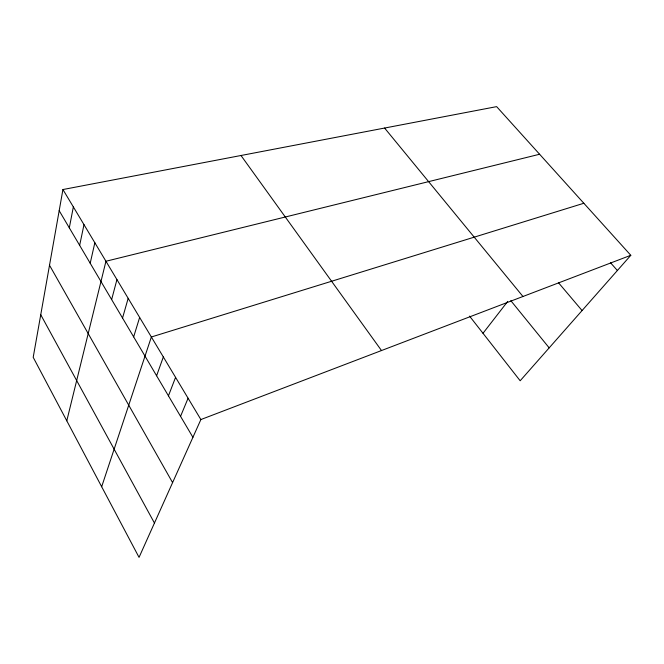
<?xml version="1.0" encoding="UTF-8"?>
<svg xmlns="http://www.w3.org/2000/svg" width="664" height="664" viewBox="0 0 664 664"><rect width="100%" height="100%" fill="white"/><g stroke="black" fill="none" stroke-linecap="round" stroke-linejoin="round"><path stroke-width="1" d="M62.931 189.539L33.2 357.323L139.05 557.37L200.877 419.557L630.8 255.291L496.63 106.63L62.931 189.539L200.877 419.557M69.313 227.843L73.347 206.911M79.655 245.365L83.988 224.648M90.204 263.243L94.844 242.758M66.79 420.802L105.941 261.259L539.608 154.247M111.643 299.58L116.939 279.594M122.541 318.039L128.169 298.319M133.655 336.88L139.639 317.45M101.675 486.729L151.359 336.988L583.839 203.259M156.604 375.774L163.336 356.95M168.448 395.844L175.57 377.359M180.55 416.353L188.086 398.226M483.002 333.286L507.711 301.423M630.8 255.291L520.169 380.762L469.556 316.114M610.515 262.745L617.387 270.497M558.532 282.773L582.071 310.553M384.597 128.052L522.958 296.493M510.824 300.667L549.178 347.861M240.99 155.5L381.501 350.542M59.179 210.671L192.917 437.31M49.509 265.251L172.59 482.62M40.745 314.736L154.446 523.049"/></g></svg>
